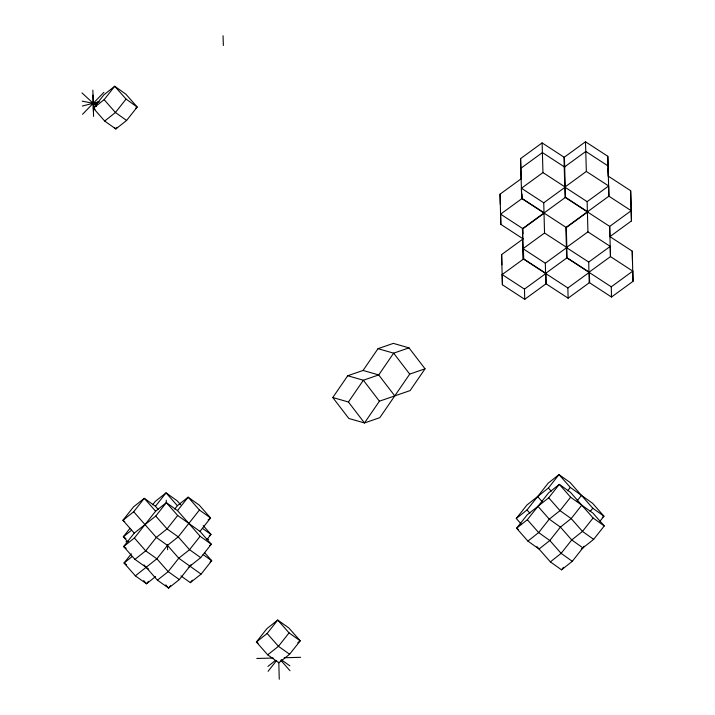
<?xml version="1.0" encoding="UTF-8"?>
<svg xmlns="http://www.w3.org/2000/svg" width="715" height="715" viewBox="0 0 715 715"><rect width="100%" height="100%" fill="white"/><g stroke="black" fill="none" stroke-linecap="round" stroke-linejoin="round"><path stroke-width="1.07" d="M363.059 370.45L378.003 348.679L393.348 343.379L408.998 347.865L425.05 368.815L409.704 374.115L379.826 417.658L364.48 422.958L348.831 418.472L332.779 397.522L347.722 375.75L363.059 370.45L378.709 374.937L394.76 395.887M332.779 397.522L348.428 402L363.372 380.237L378.709 374.937L393.652 353.165L408.998 347.865M425.05 368.815L410.106 390.587L379.424 401.187L364.48 422.958L348.428 402M95.086 109.413L93.37 108.188L104.131 99.671L114.731 86.247L125.894 94.201L137.2 107.036L126.6 120.451L115.839 128.977L104.685 121.032L93.37 108.188L103.97 94.773L114.731 86.247L126.046 99.09L137.2 107.036L135.546 108.349M126.046 99.09L115.437 112.505L104.685 121.032M117.171 127.297L115.839 128.977L114.427 127.368M148.684 569.158L134.947 559.371L123.632 546.537L134.241 533.122L122.926 520.279L133.687 511.752L144.287 498.337L155.441 506.292L158.274 509.5M129.96 528.367L123.329 536.75L127.574 541.568M152.644 504.745L155.289 501.394L166.05 492.867L177.204 500.822L180.743 504.835M155.441 506.292L166.05 492.867L177.365 505.711L174.71 509.062M126.215 548.369L123.632 546.537L134.393 538.011L155.602 511.18L166.354 502.654L177.517 510.599L200.137 536.277L211.3 544.231L200.701 557.646L188.286 567.478M134.241 533.122L155.754 516.069L166.354 502.654L177.669 515.497L199.986 531.388L211.3 544.231L209.647 545.536M131.328 553.785L124.044 563.009L135.35 575.843L146.512 583.789L155.611 576.576M177.517 510.599L188.117 497.184L199.279 505.13L210.585 517.973L199.986 531.388M177.669 515.497L167.069 528.912L156.308 537.439L145.708 550.854L134.947 559.371M177.365 505.711L188.117 497.184L199.431 510.027L178.223 536.858L167.471 545.384L156.862 558.799L135.35 575.843M148.497 581.277L146.512 583.789L143.679 580.58M200.137 536.277L189.538 549.701L178.777 558.218L168.177 571.634L157.425 580.16L143.992 564.913M170.572 585.594L168.579 588.105L157.425 580.16M207.019 539.476L210.997 534.445L203.212 525.614M165.755 584.897L168.579 588.105L179.34 579.579L191.263 564.493M180.904 575.915L190.342 582.636L192.335 580.124M190.342 582.636L201.103 574.118L211.703 560.703L204.633 552.677M258.097 643.214L256.381 641.99L267.133 633.472L277.742 620.057L288.896 628.002L300.211 640.837L289.611 654.252L278.85 662.778L267.696 654.833L256.381 641.99L266.981 628.574L277.742 620.057L289.057 632.891L300.211 640.837L297.726 642.803M289.057 632.891L278.448 646.306L267.696 654.833M268.098 671.305L276.714 660.401M521.226 524.095L516.284 518.473L526.884 505.058L548.396 488.014L558.996 474.59L570.159 482.545L592.78 508.222L603.943 516.167L599.965 521.199M516.284 518.473L527.035 509.947L548.244 483.117L558.996 474.59L570.311 487.433L592.628 503.324L603.943 516.167L602.289 517.481M581.778 505.165L571.178 518.581L560.417 527.107L549.817 540.522L539.056 549.04L527.902 541.094L516.587 528.26L527.339 519.734L548.548 492.903L559.309 484.377L570.463 492.322L593.093 518L604.247 525.954L593.647 539.369L581.232 549.2M518.303 529.484L516.587 528.26L527.187 514.845L548.7 497.792L559.309 484.377L570.615 497.22L592.941 513.111L604.247 525.954M567.656 490.785L570.311 487.433M570.615 497.22L560.015 510.635L549.263 519.153L538.654 532.577L527.902 541.094M576.835 501.251L581.474 495.379M590.134 511.574L592.78 508.222M593.093 518L582.484 531.415L571.732 539.941L561.132 553.356L550.371 561.883L536.938 546.635M550.371 561.883L561.534 569.828L563.518 567.317M561.534 569.828L572.286 561.302L584.218 546.215M82.538 114.266L103.898 92.333M131.605 530.19L123.329 536.75L125.903 538.583M132.311 556.449L124.044 563.009L126.618 564.841M208.11 519.939L210.585 517.973L199.431 510.027M209.334 535.758L210.997 534.445L202.408 528.331M210.049 562.008L211.703 560.703L203.123 554.59M267.946 666.407L275.391 660.508M521.128 178.482L520.591 158.587L542.113 142.902L564.421 157.434L565.511 197.331L522.468 228.693L522.71 238.908M520.895 168.275L542.417 152.59L564.725 167.122M500.294 204.365L500.053 194.158L521.575 178.473M545.563 273.434L567.084 257.749L566.843 247.533L566.298 227.54L521.682 198.484L521.441 188.268L542.962 172.583L542.113 142.902M585.496 141.767L586.345 171.448L608.662 185.972L587.14 201.657L587.927 231.866L610.235 246.398L588.713 262.074L589.187 282.505L611.495 297.029L633.016 281.353L632.23 251.135L609.922 236.611L631.443 220.926L631.202 210.719L608.894 196.187L607.804 156.29L585.496 141.767L563.974 157.443L565.065 197.34L609.681 226.396L610.467 256.605L588.946 272.29M564.278 167.131L585.8 151.446L608.107 165.978L608.349 176.194L630.657 190.717L631.202 210.719L609.681 226.396L609.922 236.611M501.867 264.791L501.626 254.576L523.148 238.89L500.84 224.367L500.598 214.151L522.12 198.475L521.995 194.024M586.345 171.448L564.832 187.124L587.14 201.657M567.084 257.749L589.392 272.281L589.634 282.488L568.112 298.173L545.804 283.641L545.322 263.218L566.843 247.533L544.535 233.01L543.749 202.801L565.27 187.116L542.962 172.583M523.023 233.787L522.906 228.684L544.428 212.999L522.12 198.475M544.535 233.01L523.014 248.686L523.255 258.901L567.871 287.957L568.112 298.173M566.298 227.54L587.819 211.855L565.511 197.331M523.693 258.893L546.001 273.416L546.242 283.632L524.721 299.317L502.413 284.784L502.171 274.569L523.693 258.893L523.416 248.892M587.927 231.866L566.405 247.551L566.638 257.757L611.262 286.813L611.495 297.029M524.721 299.317L524.479 289.101L546.001 273.416M567.871 287.957L589.392 272.281M611.262 286.813L632.775 271.137L610.467 256.605L610.235 246.398M82.18 101.146L93.218 103.3L99.153 101.798L82.332 106.026M126.01 541.577L128.244 541.514M206.385 539.459L208.619 539.405M256.783 658.461L273.219 658.032M284.177 657.746L300.613 657.308M93.218 103.3L97.231 104.077M378.003 348.679L393.652 353.165L409.704 374.115M347.722 375.75L363.372 380.237L379.424 401.187M521.441 188.268L543.749 202.801M588.713 262.074L566.405 247.551L565.851 227.549L608.894 196.187L608.662 185.972M500.598 214.151L522.906 228.684M545.322 263.218L523.014 248.686L522.468 228.693M502.171 274.569L524.479 289.101M126.6 120.451L115.437 112.505L104.131 99.671M593.647 539.369L582.484 531.415L571.178 518.581L560.015 510.635L548.7 497.792M582.895 547.887L571.732 539.941L560.417 527.107L549.263 519.153L537.948 506.318M572.286 561.302L561.132 553.356L549.817 540.522L538.654 532.577L527.339 519.734M200.701 557.646L189.538 549.701L178.223 536.858L167.069 528.912L155.754 516.069M201.103 574.118L178.777 558.218L167.471 545.384L156.308 537.439L133.687 511.752M124.642 521.503L122.926 520.279L133.526 506.864L144.287 498.337L155.602 511.18M289.611 654.252L278.448 646.306L267.133 633.472M179.34 579.579L168.177 571.634L156.862 558.799L145.708 550.854L134.393 538.011M281.272 659.722L289.861 665.835M81.984 92.905L96.427 106.267M548.396 488.014L551.22 491.223M537.635 496.532L542.587 502.153M527.035 509.947L529.869 513.155M280.816 660.294L290.013 670.724M223.044 35.75L223.348 45.537M167.444 544.589L167.605 549.71M631.443 220.926L630.657 190.717M608.107 168.731L608.322 176.507M520.591 158.587L521.682 198.484M522.647 238.104L523.255 258.901M500.053 194.158L500.84 224.367M501.626 254.576L502.413 284.784M92.861 90.17L93.576 116.42M278.814 662.162L279.252 679.25M166.264 500.223L166.354 503.494M93.013 95.059L93.415 111.522M632.775 271.137L633.016 281.353M632.23 251.135L632.471 261.35M607.804 156.29L608.045 166.506"/></g></svg>
